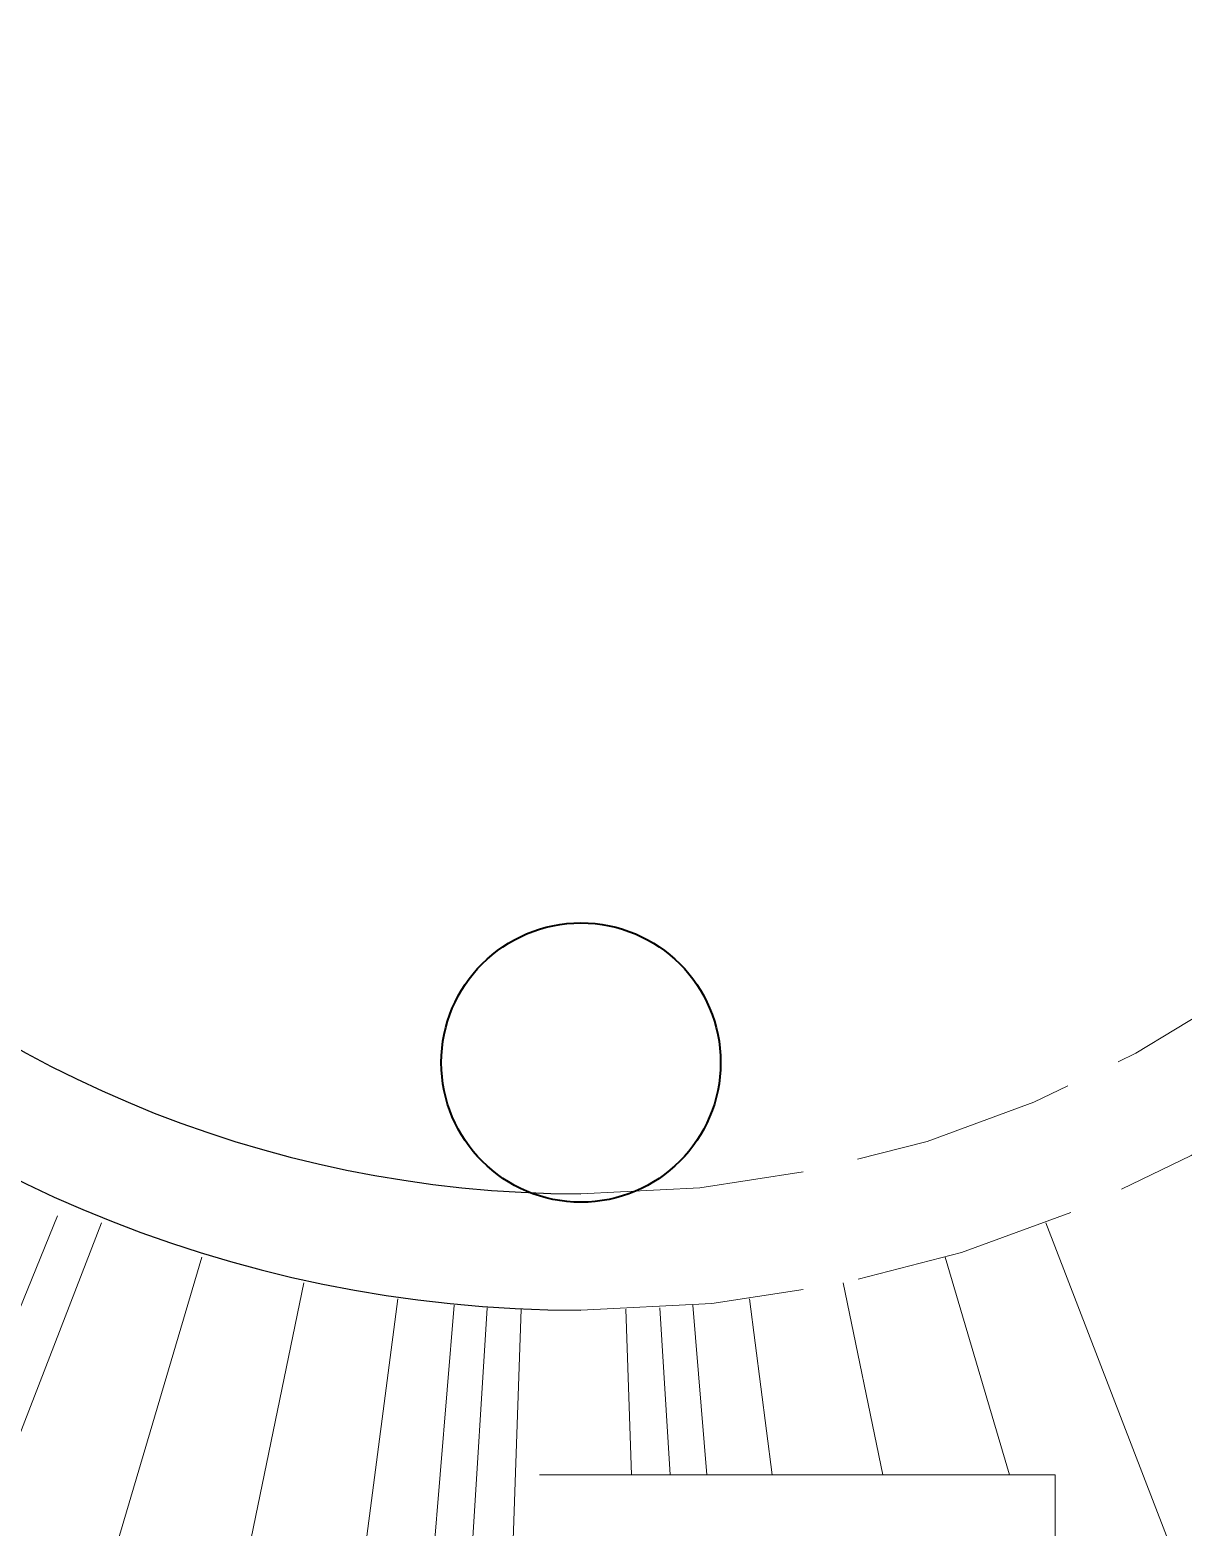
# Model space of a CAD drawing. Header units: inches. Extents: x 13 to 261, y -112 to -47.
# Drawn here: x 167.02 to 171.98, y -98.26 to -91.83 of the extents above; entities that cross this region are included whole.
import ezdxf

# ---------------------------------------------------------------- set-up
doc = ezdxf.new("R2010")
doc.units = ezdxf.units.IN
doc.header["$MEASUREMENT"] = 0
doc.linetypes.add('ACAD_ISO02W100', pattern=[15, 12, -3])
doc.linetypes.add('ACAD_ISO04W100', pattern=[30, 24, -3, 0, -3])
for name, color, linetype, lineweight in [('COLUMNAS', 20, 'Continuous', 40), ('EJES', 1, 'ACAD_ISO04W100', 13), ('LINEA DE CONTE RAM.', 7, 'Continuous', 13), ('POY. LOSA', 212, 'ACAD_ISO02W100', 13), ('RAMPAS', 50, 'Continuous', 25)]:
    doc.layers.add(name, color=color, linetype=linetype, lineweight=lineweight)

msp = doc.modelspace()

# ---------------------------------------------------------------- linework, layer by layer
at = {"layer": 'COLUMNAS'}
msp.add_circle((169.3902, -96.2632), 0.6, dxfattribs=at)
at = {"layer": 'EJES'}
for p, q in [((167.1406, -96.9215), (165.822, -100.1636)), ((167.3295, -96.9516), (166.0676, -100.2162)), ((171.3869, -96.9516), (172.6488, -100.2162)), ((167.7615, -97.0995), (167.333, -98.5478)), ((170.955, -97.0995), (171.2316, -98.0347)), ((168.1994, -97.2101), (167.9233, -98.5478)), ((170.517, -97.2101), (170.6872, -98.0347)), ((168.6026, -97.279), (168.4379, -98.5478)), ((168.8449, -97.3057), (168.7428, -98.5478)), ((168.9871, -97.3163), (168.911, -98.5478)), ((169.7293, -97.3163), (169.7737, -98.0347)), ((169.8715, -97.3057), (169.9315, -98.0347)), ((170.1138, -97.279), (170.2119, -98.0347)), ((169.1335, -97.3234), (169.0905, -98.5478)), ((169.583, -97.3234), (169.6079, -98.0347))]:
    msp.add_line(p, q, dxfattribs=at)
at = {"layer": 'LINEA DE CONTE RAM.'}
for p, q in [((169.2127, -98.0347), (171.4272, -98.0347)), ((171.4272, -98.0347), (171.4272, -98.5478))]:
    msp.add_line(p, q, dxfattribs=at)
at = {"layer": 'POY. LOSA', "ltscale": 0.08}
for radius in [5, 5.5, 9, 9.5]:
    msp.add_arc((169.3902, -91.8268), radius, 270, 0, dxfattribs=at)
at = {"layer": 'RAMPAS'}
for radius, start in [(9.5, 180), (5.5, 180), (5, 180), (9, 180.19247)]:
    msp.add_arc((169.3902, -91.8268), radius, start, 270, dxfattribs=at)

doc.saveas('drawing.dxf')
